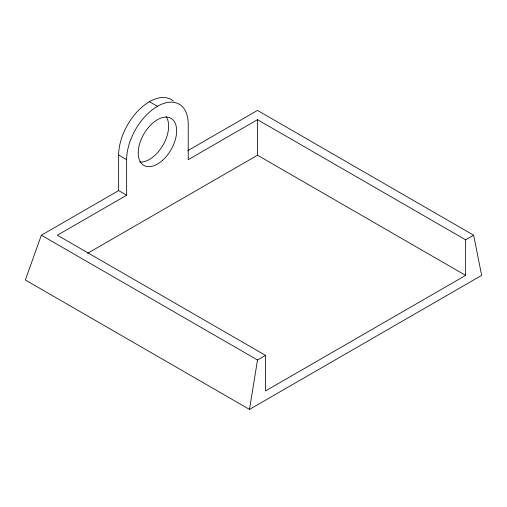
<?xml version="1.0" encoding="UTF-8"?>
<svg xmlns="http://www.w3.org/2000/svg" width="507" height="507" viewBox="0 0 507 507"><rect width="100%" height="100%" fill="white"/><g stroke="black" fill="none" stroke-linecap="round" stroke-linejoin="round"><path stroke-width="0.76" d="M157.436 106.331A43.545 25.141 -60 0 0 126.649 159.661L126.649 195.214L118.644 190.594L41.359 235.21L25.35 280.003L249.495 409.415L257.505 359.995L265.51 355.375L265.51 390.929L465.641 275.383L465.641 239.83L257.505 119.665L188.224 159.661L188.224 124.107A43.545 25.141 -60 0 0 157.436 106.331L149.432 101.711M187.742 150.693L257.505 110.418L473.646 235.21L481.65 275.383L249.495 409.415M126.649 195.214L57.373 235.21L265.51 355.375M87.527 253.348L257.505 155.218L465.641 275.383M465.641 239.83L473.646 235.21M173.362 101.077A43.545 25.141 -60 0 0 139.152 109.683A43.545 25.141 -60 0 0 118.644 155.041L126.649 159.661M41.359 235.21L257.505 359.995M257.505 119.665L257.505 155.218M118.644 155.041L118.644 190.594M166.068 116.566A27.169 15.685 -60 0 1 163.02 145.103A27.169 15.685 -60 0 1 139.824 162.018M162.411 160.44A27.169 15.685 -60 0 0 171.024 118.353A27.169 15.685 -60 0 0 138.88 146.859A27.169 15.685 -60 0 0 162.411 160.44"/></g></svg>
